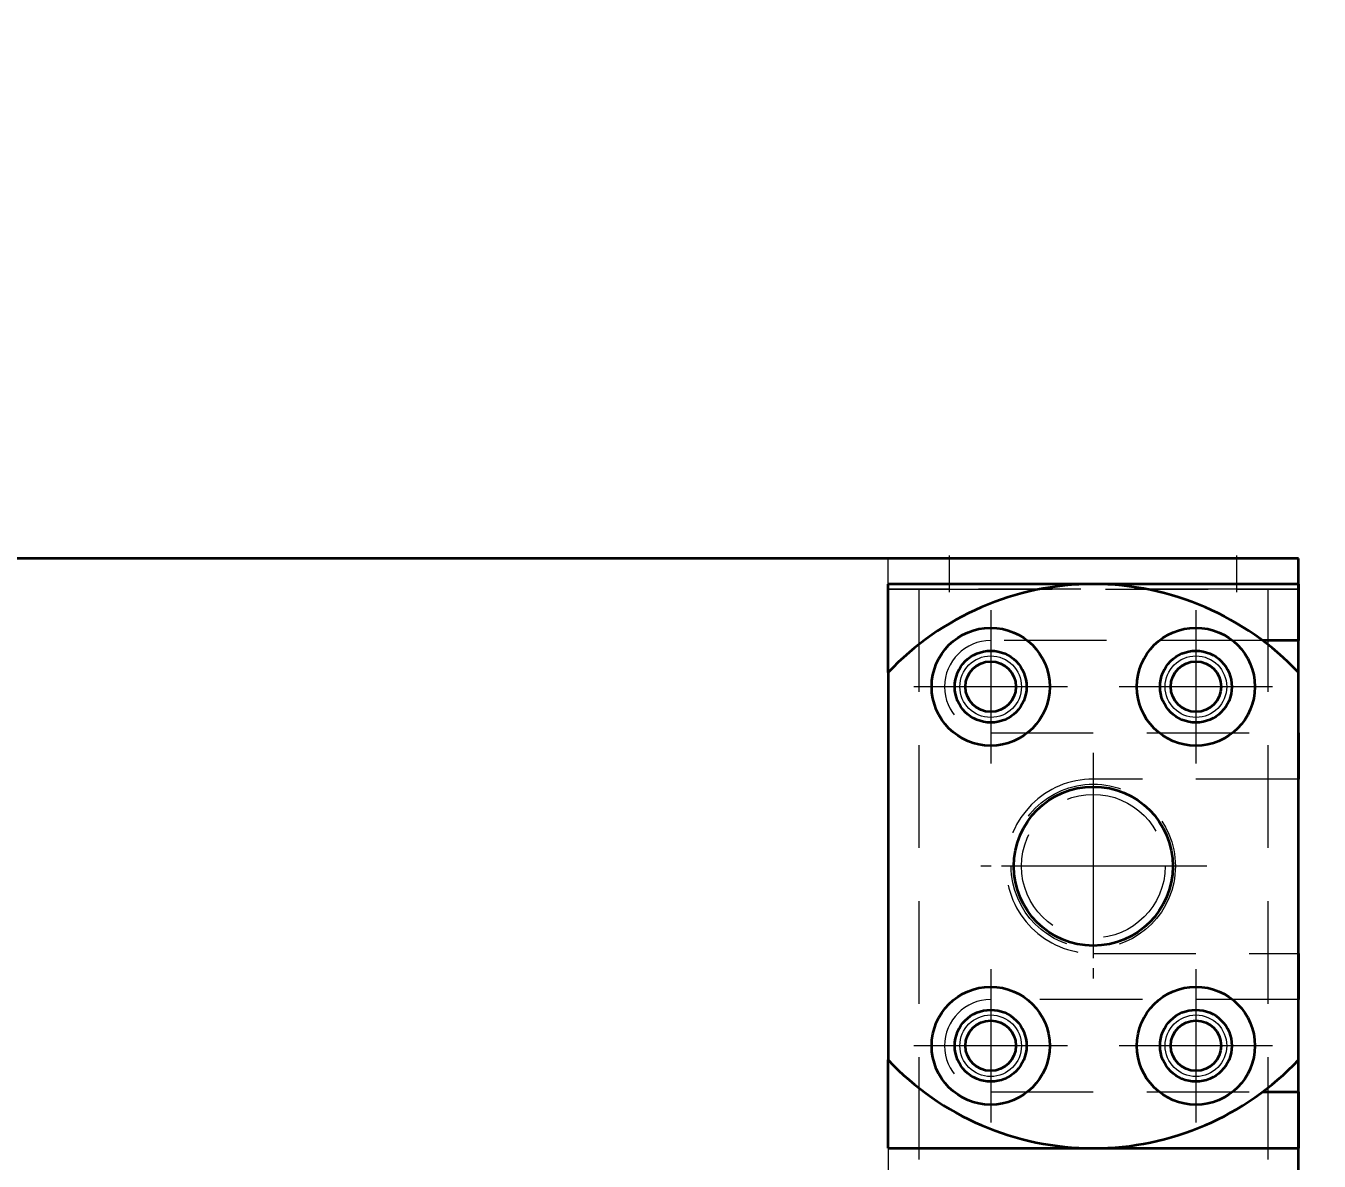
# Model space of a CAD drawing. Header units: millimetres. Extents: x 11035 to 42401, y -8968 to 2503.
# Drawn here: x 11456.4 to 11582.4, y 2137.8 to 2248.4 of the extents above; entities that cross this region are included whole.
import ezdxf

# ---------------------------------------------------------------- set-up
doc = ezdxf.new("R2010")
doc.units = ezdxf.units.MM
doc.linetypes.add('CENTER-HOKUTO', pattern=[23, 20, -1, 1, -1])
doc.linetypes.add('HIDDEN-HOKUTO', pattern=[3.8, 2.5, -1.3])
doc.layers.add('AM_7', color=2, linetype='CENTER-HOKUTO', lineweight=30)
doc.layers.add('AM_HID', color=1, linetype='HIDDEN-HOKUTO', lineweight=25)
doc.layers.add('word_dim', color=253, linetype='Continuous')
doc.styles.get("Standard").update_dxf_attribs({"font": 'romans.shx', "bigfont": 'bigfont.shx'})
doc.dimstyles.new('RS1-4', dxfattribs={"dimscale": 4, "dimtxt": 3.5, "dimasz": 3, "dimexe": 1, "dimexo": 0, "dimgap": 1, "dimtad": 3, "dimdsep": 46, "dimtxsty": 'Standard', "dimblk1": 'OPEN', "dimblk2": 'OPEN', "dimsah": 1, "dimcen": 0, "dimclrd": 256, "dimclre": 256, "dimclrt": 3, "dimadec": 0, "dimazin": 0, "dimtfac": 1, "dimtmove": 0, "dimatfit": 3, "dimldrblk": 'OPEN', "dimfxl": 0, "dimtolj": 1, "dimtzin": 0, "dimarcsym": 0})

# ---------------------------------------------------------------- blocks, each defined once
blk = doc.blocks.new('_Open')
at = {"color": 0, "lineweight": -2}
for p, q in [((-1, 0.167), (0, 0)), ((-1, -0.167), (0, 0)), ((0, 0), (-1, 0))]:
    blk.add_line(p, q, dxfattribs=at)
blk = doc.blocks.new('*D156')
at = {"layer": 'DEFPOINTS', "color": 0, "linetype": 'Continuous', "ltscale": 2}
for p in [(11653.91, 2325.82), (11653.91, 2216.98), (11307.91, 2199.7)]:
    blk.add_point(p, dxfattribs=at)
at = {"layer": 'word_dim', "linetype": 'Continuous', "lineweight": -2, "ltscale": 2}
for p, q in [((11307.91, 2199.7), (11307.91, 2329.82)), ((11653.91, 2216.98), (11653.91, 2329.82)), ((11319.91, 2325.82), (11641.91, 2325.82))]:
    blk.add_line(p, q, dxfattribs=at)
at = {"layer": 'word_dim', "linetype": 'Continuous', "lineweight": -2, "ltscale": 2, "xscale": 12, "yscale": 12, "zscale": 12, "rotation": 180}
blk.add_blockref('_Open', (11307.91, 2325.82), dxfattribs=at)
at = {"layer": 'word_dim', "linetype": 'Continuous', "lineweight": -2, "ltscale": 2, "xscale": 12, "yscale": 12, "zscale": 12}
blk.add_blockref('_Open', (11653.91, 2325.82), dxfattribs=at)
at = {"layer": 'word_dim', "color": 3, "linetype": 'Continuous', "ltscale": 2, "insert": (11480.91, 2336.82), "char_height": 14, "attachment_point": 5}
blk.add_mtext('\\A1;346', dxfattribs=at)

msp = doc.modelspace()

# ---------------------------------------------------------------- linework, layer by layer
at = {"color": 7, "lineweight": 35}
for p, q in [((11580.414, 2196.506), (11380.414, 2196.506)), ((11580.414, 2194.006), (11540.414, 2194.006)), ((11540.414, 2185.38), (11540.414, 2147.631)), ((11580.414, 2147.631), (11580.414, 2185.38)), ((11540.414, 2139.006), (11580.414, 2139.006))]:
    msp.add_line(p, q, dxfattribs=at)
at = {"color": 7, "lineweight": 35, "ltscale": 0.278134}
msp.add_line((11580.414, 2185.38), (11580.414, 2196.506), dxfattribs=at)
at = {"color": 7, "lineweight": 35, "ltscale": 0.215634}
msp.add_line((11540.414, 2185.38), (11540.414, 2194.006), dxfattribs=at)
at = {"color": 7, "lineweight": 35, "ltscale": 0.1375}
for p, q in [((11580.414, 2194.006), (11580.414, 2188.506)), ((11580.414, 2144.506), (11580.414, 2139.006))]:
    msp.add_line(p, q, dxfattribs=at)
at = {"color": 7, "lineweight": 35, "ltscale": 0.0875}
for p, q in [((11580.414, 2188.506), (11576.914, 2188.506)), ((11576.914, 2144.506), (11580.414, 2144.506))]:
    msp.add_line(p, q, dxfattribs=at)
at = {"color": 7, "lineweight": 35, "ltscale": 0.1125}
for p, q in [((11580.414, 2179.506), (11580.414, 2175.006)), ((11580.414, 2158.006), (11580.414, 2153.506))]:
    msp.add_line(p, q, dxfattribs=at)
at = {"color": 7, "lineweight": 35, "ltscale": 0.215636}
msp.add_line((11540.414, 2139.006), (11540.414, 2147.631), dxfattribs=at)
at = {"color": 7, "lineweight": 35, "ltscale": 0.278136}
msp.add_line((11580.414, 2136.506), (11580.414, 2147.631), dxfattribs=at)
at = {"color": 7, "lineweight": 35}
for centre, radius in [((11550.414, 2184.006), 5.75), ((11570.414, 2184.006), 5.75), ((11550.414, 2184.006), 3.5), ((11570.414, 2184.006), 3.5), ((11550.414, 2184.006), 2.458), ((11570.414, 2184.006), 2.458), ((11560.414, 2166.506), 7.75), ((11550.414, 2149.006), 5.75), ((11570.414, 2149.006), 5.75), ((11550.414, 2149.006), 3.5), ((11550.414, 2149.006), 2.458), ((11570.414, 2149.006), 3.5), ((11570.414, 2149.006), 2.458)]:
    msp.add_circle(centre, radius, dxfattribs=at)
at = {"color": 7, "lineweight": 13}
for centre in [(11550.414, 2184.006), (11570.414, 2184.006), (11550.414, 2149.006), (11570.414, 2149.006)]:
    msp.add_circle(centre, 3, dxfattribs=at)
at = {"color": 7, "lineweight": 35}
for start, end in [(43.34176, 136.65825), (223.34175, 316.65824)]:
    msp.add_arc((11560.414, 2166.506), 27.5, start, end, dxfattribs=at)
at = {"layer": 'AM_7', "color": 2, "lineweight": 13}
for p, q in [((11546.414, 2193.206), (11546.414, 2196.806)), ((11574.414, 2193.206), (11574.414, 2196.806)), ((11550.414, 2191.481), (11550.414, 2176.531)), ((11570.414, 2191.481), (11570.414, 2176.531)), ((11550.414, 2187.202), (11550.414, 2180.81)), ((11570.414, 2187.202), (11570.414, 2180.81)), ((11557.889, 2184.006), (11542.939, 2184.006)), ((11553.61, 2184.006), (11547.218, 2184.006)), ((11577.889, 2184.006), (11562.939, 2184.006)), ((11573.61, 2184.006), (11567.218, 2184.006)), ((11560.414, 2177.556), (11560.414, 2155.456)), ((11571.464, 2166.506), (11549.364, 2166.506)), ((11550.414, 2156.481), (11550.414, 2141.531)), ((11570.414, 2156.481), (11570.414, 2141.531)), ((11550.414, 2152.202), (11550.414, 2145.81)), ((11570.414, 2152.202), (11570.414, 2145.81)), ((11557.889, 2149.006), (11542.939, 2149.006)), ((11553.61, 2149.006), (11547.218, 2149.006)), ((11577.889, 2149.006), (11562.939, 2149.006)), ((11573.61, 2149.006), (11567.218, 2149.006))]:
    msp.add_line(p, q, dxfattribs=at)
at = {"layer": 'AM_HID', "color": 1, "lineweight": 13, "ltscale": 4}
for p, q in [((11540.414, 2194.006), (11540.414, 2196.506)), ((11546.414, 2196.506), (11540.414, 2196.506)), ((11574.414, 2196.506), (11546.414, 2196.506)), ((11580.414, 2196.506), (11574.414, 2196.506)), ((11540.414, 2193.506), (11546.414, 2193.506)), ((11546.414, 2193.506), (11540.414, 2193.506)), ((11543.414, 2193.506), (11543.414, 2079.506)), ((11546.414, 2193.506), (11574.414, 2193.506)), ((11574.414, 2193.506), (11546.414, 2193.506)), ((11574.414, 2193.506), (11580.414, 2193.506)), ((11580.414, 2193.506), (11574.414, 2193.506)), ((11577.414, 2193.506), (11577.414, 2079.506)), ((11576.914, 2188.506), (11550.414, 2188.506)), ((11540.414, 2147.631), (11540.414, 2185.38)), ((11550.414, 2179.506), (11580.414, 2179.506)), ((11580.414, 2175.006), (11560.414, 2175.006)), ((11560.414, 2158.006), (11580.414, 2158.006)), ((11580.414, 2153.506), (11550.414, 2153.506)), ((11550.414, 2144.506), (11576.914, 2144.506)), ((11540.414, 2139.006), (11540.414, 2136.506))]:
    msp.add_line(p, q, dxfattribs=at)
for radius in [8, 8, 7]:
    msp.add_circle((11560.414, 2166.506), radius, dxfattribs=at)
for centre, radius in [((11550.414, 2184.006), 4.5), ((11560.414, 2166.506), 8.5), ((11550.414, 2149.006), 4.5)]:
    msp.add_arc(centre, radius, 90, 270, dxfattribs=at)

# ---------------------------------------------------------------- dimensions: what is measured, and where the dimension line sits
at = {"layer": 'word_dim', "color": 3, "linetype": 'Continuous', "ltscale": 2}
dim = msp.add_linear_dim(base=(11653.914, 2325.818), p1=(11307.914, 2199.702), p2=(11653.914, 2216.98), dimstyle='RS1-4', dxfattribs=at)
dim.commit()
dim.dimension.update_dxf_attribs({"geometry": '*D156', "text_midpoint": (11480.914, 2336.818)})

doc.saveas('drawing.dxf')
